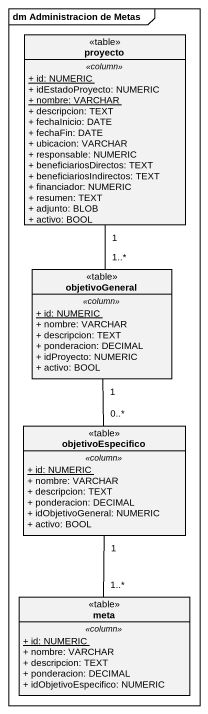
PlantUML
@startuml
mainframe dm Administracion de Metas
hide circle
hide empty members
skinparam classAttributeIconSize 0
class proyecto <<table>> {
  .. <<column>> ..
  {static} + id: NUMERIC
  + idEstadoProyecto: NUMERIC
  {static} + nombre: VARCHAR
  + descripcion: TEXT
  + fechaInicio: DATE
  + fechaFin: DATE
  + ubicacion: VARCHAR
  + responsable: NUMERIC
  + beneficiariosDirectos: TEXT
  + beneficiariosIndirectos: TEXT
  + financiador: NUMERIC
  + resumen: TEXT
  + adjunto: BLOB
  + activo: BOOL
}
class objetivoGeneral <<table>> {
  .. <<column>> ..
  {static} + id: NUMERIC
  + nombre: VARCHAR
  + descripcion: TEXT
  + ponderacion: DECIMAL
  + idProyecto: NUMERIC
  + activo: BOOL
}
class objetivoEspecifico <<table>> {
  .. <<column>> ..
  {static} + id: NUMERIC
  + nombre: VARCHAR
  + descripcion: TEXT
  + ponderacion: DECIMAL
  + idObjetivoGeneral: NUMERIC
  + activo: BOOL
}
class meta <<table>> {
  .. <<column>> ..
  {static} + id: NUMERIC
  + nombre: VARCHAR
  + descripcion: TEXT
  + ponderacion: DECIMAL
  + idObjetivoEspecifico: NUMERIC
}
objetivoGeneral "1..*" -up- "1" proyecto
objetivoEspecifico "0..*" -up- "1" objetivoGeneral
meta "1..*" -up- "1" objetivoEspecifico
@enduml
